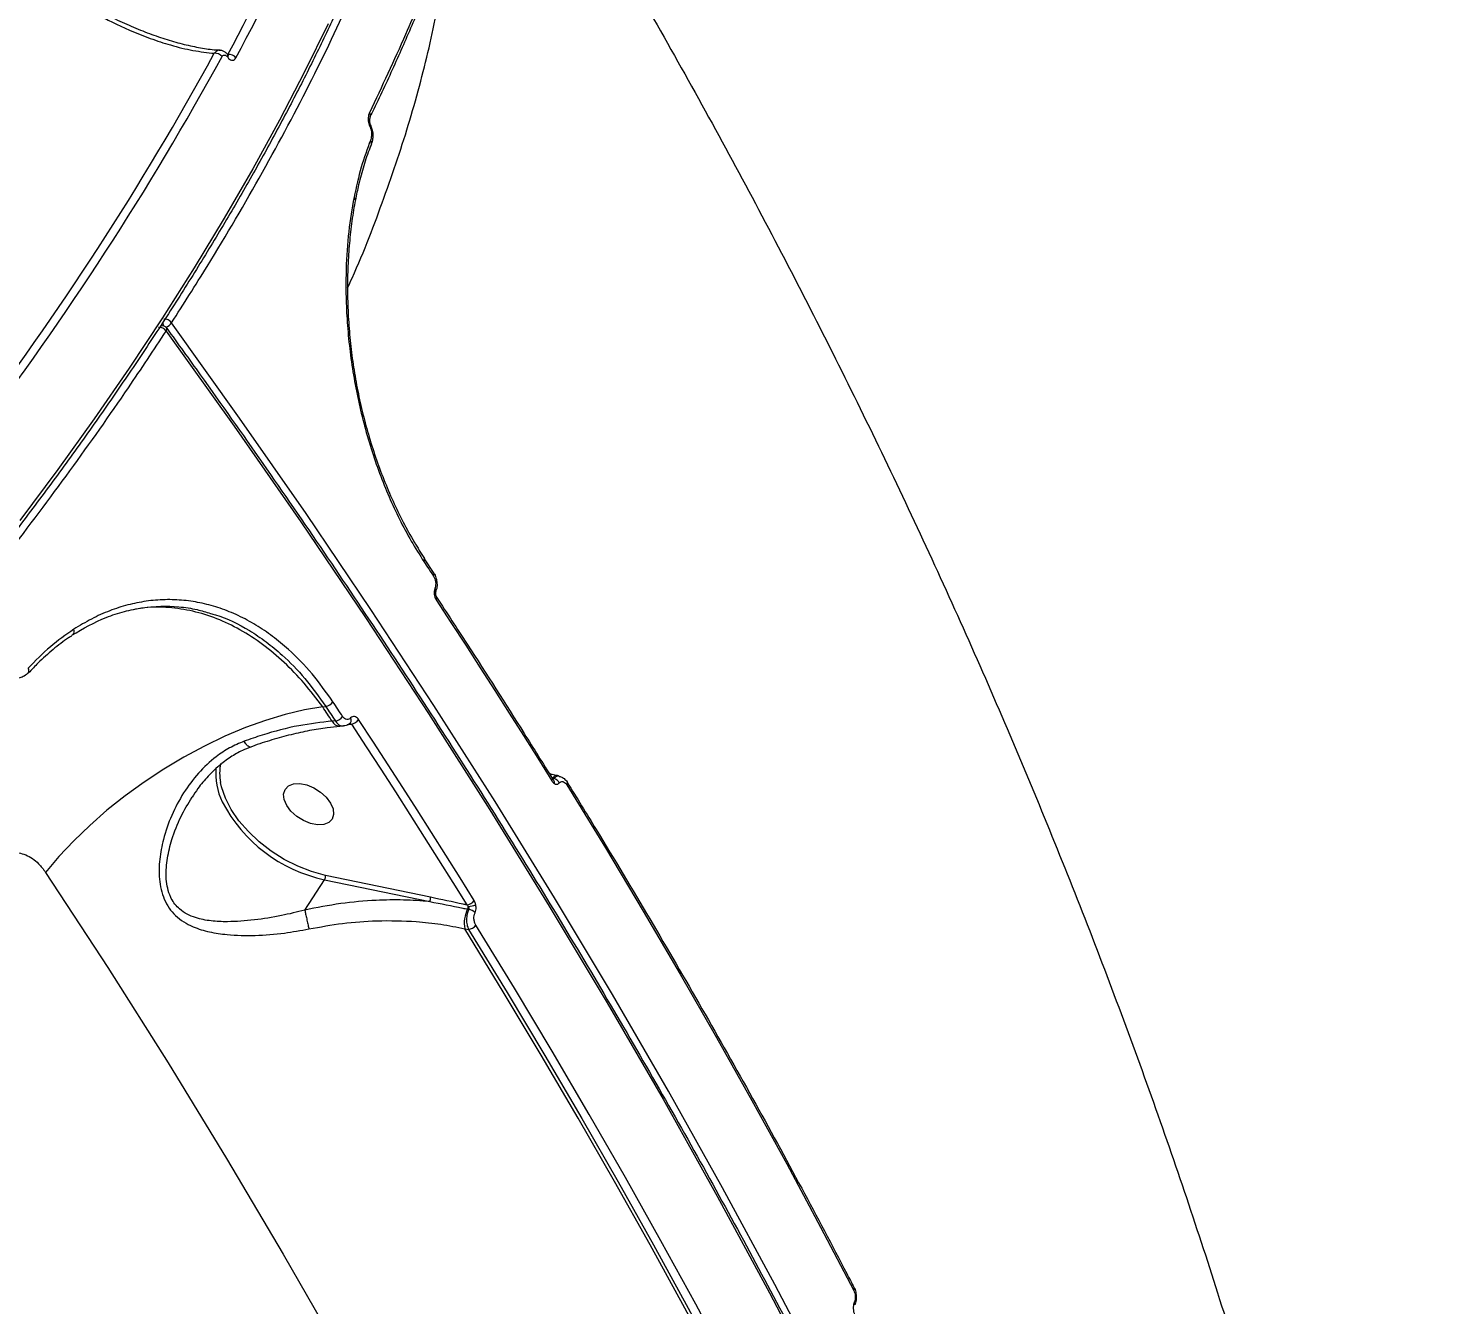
# Model space of a CAD drawing. Header units: millimetres. Extents: x -6028 to 5958, y -6064 to 4137.
# Drawn here: x 2132 to 2359.5, y -995.9 to -788.9 of the extents above; entities that cross this region are included whole.
import ezdxf

# ---------------------------------------------------------------- set-up
doc = ezdxf.new("R2010")
doc.units = ezdxf.units.MM
for name, color, linetype in [('DIKOM_ОБЪЕКТ', 7, 'Continuous'), ('DIKOM_РАЗМЕР_ЗОНА', 7, 'Continuous'), ('DIKOM_РАЗМЕР_ОБЪЕКТА', 7, 'Continuous')]:
    doc.layers.add(name, color=color, linetype=linetype)
doc.styles.add('style1', font='arial.ttf', dxfattribs={"width": 0.8})
doc.dimstyles.new('1-50', dxfattribs={"dimtxt": 300, "dimasz": 200, "dimexe": 100, "dimexo": 0, "dimgap": 100, "dimtad": 1, "dimtxsty": 'style1', "dimcen": 200, "dimclrd": 7, "dimclre": 7, "dimclrt": 7, "dimadec": 1, "dimazin": 2, "dimtfac": 1, "dimtmove": 0, "dimatfit": 2, "dimfxl": 0, "dimlwd": 25, "dimlwe": 18, "dimarcsym": 0})

# ---------------------------------------------------------------- blocks, each defined once
blk = doc.blocks.new('*D9')
at = {"layer": 'Defpoints', "color": 0, "transparency": 16777216}
for p in [(-6027.56, 1459.58), (4556.58, 1382.7), (4556.58, -5964.37)]:
    blk.add_point(p, dxfattribs=at)
at = {"layer": 'DIKOM_РАЗМЕР_ЗОНА', "color": 7, "lineweight": 18, "transparency": 16777216}
for p, q in [((-6027.56, 1459.58), (-6027.56, -6064.37)), ((4556.58, 1382.7), (4556.58, -6064.37))]:
    blk.add_line(p, q, dxfattribs=at)
at = {"layer": 'DIKOM_РАЗМЕР_ЗОНА', "color": 7, "lineweight": 25, "transparency": 16777216}
blk.add_line((-5827.56, -5964.37), (4356.58, -5964.37), dxfattribs=at)
at = {"layer": 'DIKOM_РАЗМЕР_ЗОНА', "color": 7, "transparency": 16777216}
for points in [[(-5827.56, -5931.03), (-5827.56, -5997.7), (-6027.56, -5964.37)], [(4356.58, -5931.03), (4356.58, -5997.7), (4556.58, -5964.37)]]:
    blk.add_solid(points, dxfattribs=at)
at = {"layer": 'DIKOM_РАЗМЕР_ЗОНА', "color": 7, "transparency": 16777216, "insert": (157.08, -5711.2), "char_height": 300, "attachment_point": 5, "style": 'style1'}
blk.add_mtext('10600', dxfattribs=at)
blk = doc.blocks.new('*D10')
at = {"layer": 'Defpoints', "color": 0, "transparency": 16777216}
for p in [(1555.59, 4137.49), (5858.35, 4137.49), (1555.59, -4898.38)]:
    blk.add_point(p, dxfattribs=at)
at = {"layer": 'DIKOM_РАЗМЕР_ЗОНА', "color": 7, "lineweight": 18, "transparency": 16777216}
for p, q in [((1555.59, 4137.49), (5958.35, 4137.49)), ((1555.59, -4898.38), (5958.35, -4898.38))]:
    blk.add_line(p, q, dxfattribs=at)
at = {"layer": 'DIKOM_РАЗМЕР_ЗОНА', "color": 7, "lineweight": 25, "transparency": 16777216}
blk.add_line((5858.35, -4698.38), (5858.35, 3937.49), dxfattribs=at)
at = {"layer": 'DIKOM_РАЗМЕР_ЗОНА', "color": 7, "transparency": 16777216}
for points in [[(5825.01, 3937.49), (5891.68, 3937.49), (5858.35, 4137.49)], [(5825.01, -4698.38), (5891.68, -4698.38), (5858.35, -4898.38)]]:
    blk.add_solid(points, dxfattribs=at)
at = {"layer": 'DIKOM_РАЗМЕР_ЗОНА', "color": 7, "transparency": 16777216, "insert": (5605.17, 52.12), "char_height": 300, "attachment_point": 5, "rotation": 90, "style": 'style1'}
blk.add_mtext('9050', dxfattribs=at)
blk = doc.blocks.new('*D11')
at = {"layer": 'Defpoints', "color": 0, "transparency": 16777216}
for p in [(259.43, 2965.58), (1920.55, -3002.33), (4022.59, -3002.33)]:
    blk.add_point(p, dxfattribs=at)
at = {"layer": 'DIKOM_РАЗМЕР_ОБЪЕКТА', "color": 7, "lineweight": 18, "transparency": 16777216}
for p, q in [((259.43, 2965.58), (4122.59, 2965.58)), ((1920.55, -3002.33), (4122.59, -3002.33))]:
    blk.add_line(p, q, dxfattribs=at)
at = {"layer": 'DIKOM_РАЗМЕР_ОБЪЕКТА', "color": 7, "lineweight": 25, "transparency": 16777216}
blk.add_line((4022.59, 2765.58), (4022.59, -2802.33), dxfattribs=at)
at = {"layer": 'DIKOM_РАЗМЕР_ОБЪЕКТА', "color": 7, "transparency": 16777216}
for points in [[(3989.25, 2765.58), (4055.92, 2765.58), (4022.59, 2965.58)], [(3989.25, -2802.33), (4055.92, -2802.33), (4022.59, -3002.33)]]:
    blk.add_solid(points, dxfattribs=at)
at = {"layer": 'DIKOM_РАЗМЕР_ОБЪЕКТА', "color": 7, "transparency": 16777216, "insert": (3769.41, -24.42), "char_height": 300, "attachment_point": 5, "rotation": 90, "style": 'style1'}
blk.add_mtext('6000', dxfattribs=at)
blk = doc.blocks.new('*D12')
at = {"layer": 'Defpoints', "color": 0, "transparency": 16777216}
for p in [(3056.58, 1987.9), (-4027.97, 676.5), (3056.58, -3714.77)]:
    blk.add_point(p, dxfattribs=at)
at = {"layer": 'DIKOM_РАЗМЕР_ОБЪЕКТА', "color": 7, "lineweight": 18, "transparency": 16777216}
for p, q in [((3056.58, 1987.9), (3056.58, -3814.77)), ((-4027.97, 676.5), (-4027.97, -3814.77))]:
    blk.add_line(p, q, dxfattribs=at)
at = {"layer": 'DIKOM_РАЗМЕР_ОБЪЕКТА', "color": 7, "lineweight": 25, "transparency": 16777216}
blk.add_line((-3827.97, -3714.77), (2856.58, -3714.77), dxfattribs=at)
at = {"layer": 'DIKOM_РАЗМЕР_ОБЪЕКТА', "color": 7, "transparency": 16777216}
for points in [[(-3827.97, -3681.44), (-3827.97, -3748.11), (-4027.97, -3714.77)], [(2856.58, -3681.44), (2856.58, -3748.11), (3056.58, -3714.77)]]:
    blk.add_solid(points, dxfattribs=at)
at = {"layer": 'DIKOM_РАЗМЕР_ОБЪЕКТА', "color": 7, "transparency": 16777216, "insert": (20, -3461.6), "char_height": 300, "attachment_point": 5, "style": 'style1'}
blk.add_mtext('7100', dxfattribs=at)

msp = doc.modelspace()

# ---------------------------------------------------------------- linework, layer by layer
at = {"layer": 'DIKOM_ОБЪЕКТ', "color": 7, "linetype": 'Continuous', "lineweight": 15}
for p, q in [((2164.327, -793.63), (2164.369, -793.688)), ((2164.364, -793.254), (2164.406, -793.313)), ((2164.408, -793.248), (2164.402, -793.306)), ((2187.637, -807.793), (2187.655, -807.754)), ((2196.236, -874.989), (2196.244, -875.002)), ((2196.244, -875.001), (2197.808, -877.367)), ((2132.057, -893.445), (2132.076, -893.426)), ((2179.78, -898.993), (2180.262, -898.902)), ((2181.824, -901.266), (2181.308, -901.305)), ((2183.155, -902.087), (2182.58, -902.13)), ((2183.725, -901.834), (2184.42, -901.781)), ((2184.259, -901.57), (2184.253, -901.578)), ((2217.249, -910.583), (2217.045, -910.541)), ((2217.805, -910.151), (2218.125, -910.217)), ((2176.877, -931.924), (2180.074, -926.996)), ((2180.074, -926.996), (2197.129, -930.54)), ((2197.258, -929.846), (2180.203, -926.302)), ((2203.267, -931.777), (2203.47, -931.819)), ((2202.796, -934.946), (2203.415, -935.075))]:
    msp.add_line(p, q, dxfattribs=at)
at = {"layer": 'DIKOM_ОБЪЕКТ', "color": 7, "linetype": 'Continuous', "lineweight": 15, "flags": 128}
for points in [[(2180.643, -788.258), (2176.845, -796.019), (2172.77, -803.863), (2168.422, -811.782), (2163.804, -819.771), (2158.919, -827.821), (2153.773, -835.928), (2148.369, -844.083), (2142.712, -852.279), (2136.807, -860.511), (2130.658, -868.77)], [(2187.502, -804.652), (2187.508, -804.666), (2187.496, -804.764), (2187.414, -804.891)], [(2310.183, -1117.778), (2304.126, -1102.206), (2297.757, -1086.603), (2291.078, -1070.976), (2284.091, -1055.327), (2276.797, -1039.663), (2269.2, -1023.987), (2261.302, -1008.304), (2253.104, -992.62), (2244.61, -976.939), (2235.821, -961.266), (2226.742, -945.605), (2217.374, -929.961), (2207.72, -914.339), (2197.783, -898.744), (2187.566, -883.18), (2177.073, -867.652), (2166.306, -852.165), (2155.269, -836.724)], [(2154.401, -838.062), (2165.438, -853.503), (2176.205, -868.99), (2186.699, -884.517), (2196.915, -900.081), (2206.852, -915.676), (2216.506, -931.298), (2225.874, -946.942), (2234.954, -962.603), (2243.742, -978.276), (2252.236, -993.958), (2260.434, -1009.642), (2268.332, -1025.324), (2275.929, -1041), (2283.223, -1056.664), (2290.21, -1072.313), (2296.889, -1087.941), (2303.259, -1103.543), (2309.316, -1119.115)], [(2196.185, -875.431), (2196.38, -875.726), (2196.576, -876.022), (2196.772, -876.318), (2196.967, -876.613), (2197.163, -876.909), (2197.358, -877.205), (2197.553, -877.5), (2197.748, -877.796)], [(2198.179, -881.652), (2200.576, -885.314), (2202.957, -888.978), (2205.323, -892.643), (2207.673, -896.31), (2210.008, -899.979), (2212.327, -903.649), (2214.63, -907.32), (2216.918, -910.993)], [(2182.997, -900.532), (2182.802, -900.236), (2182.607, -899.94), (2182.411, -899.645), (2182.216, -899.349), (2182.021, -899.053), (2181.825, -898.758), (2181.629, -898.462), (2181.433, -898.166)], [(2179.78, -898.993), (2176.813, -899.482), (2173.715, -900.209), (2170.514, -901.168), (2167.24, -902.352), (2163.922, -903.747), (2160.591, -905.343), (2157.277, -907.124), (2154.011, -909.074), (2150.821, -911.176), (2147.738, -913.41), (2144.789, -915.756), (2142.001, -918.192), (2139.4, -920.696), (2137.009, -923.246), (2134.851, -925.818)], [(2181.308, -901.305), (2181.118, -901.016), (2180.927, -900.727), (2180.736, -900.438), (2180.545, -900.149), (2180.354, -899.86), (2180.163, -899.571), (2179.972, -899.282), (2179.78, -898.993)], [(2180.262, -898.902), (2180.457, -899.198), (2180.653, -899.493), (2180.848, -899.789), (2181.044, -900.084), (2181.239, -900.38), (2181.434, -900.675), (2181.629, -900.971), (2181.824, -901.266)], [(2182.58, -902.13), (2182.566, -902.131), (2182.547, -902.132)], [(2184.42, -901.781), (2186.815, -905.44), (2189.194, -909.1), (2191.558, -912.763), (2193.906, -916.426), (2196.239, -920.092), (2198.556, -923.759), (2200.858, -927.428), (2203.144, -931.098)], [(2204.336, -930.385), (2202.048, -926.713), (2199.745, -923.041), (2197.426, -919.371), (2195.091, -915.702), (2192.741, -912.035), (2190.375, -908.37), (2187.994, -904.706), (2185.597, -901.045)], [(2180.203, -926.302), (2177.975, -925.696), (2175.735, -924.826), (2173.538, -923.713), (2171.437, -922.385), (2169.481, -920.872), (2167.719, -919.212), (2166.194, -917.444), (2164.941, -915.612), (2163.991, -913.759), (2163.368, -911.931), (2163.223, -911.271)], [(2176.065, -911.429), (2177.192, -911.644), (2178.344, -912.113), (2179.427, -912.796), (2180.353, -913.64), (2181.048, -914.575), (2181.454, -915.526), (2181.539, -916.415), (2181.297, -917.171), (2180.746, -917.733), (2179.932, -918.054), (2178.92, -918.109), (2177.792, -917.894), (2176.64, -917.426), (2175.558, -916.742), (2174.631, -915.898), (2173.937, -914.963), (2173.531, -914.013), (2173.445, -913.123), (2173.688, -912.367), (2174.238, -911.806), (2175.053, -911.484), (2176.065, -911.429)], [(2216.978, -910.557), (2216.978, -910.558), (2217.012, -910.646), (2217.013, -910.751), (2216.981, -910.868), (2216.918, -910.993)], [(2216.996, -910.588), (2217.019, -910.568), (2217.045, -910.541)], [(2219.357, -911.633), (2225.607, -921.854), (2231.735, -932.084), (2237.739, -942.321), (2243.62, -952.565), (2249.376, -962.814), (2255.006, -973.067), (2260.51, -983.323), (2265.887, -993.579)], [(2134.851, -925.818), (2144.916, -941.243), (2154.695, -956.698), (2164.187, -972.178), (2173.387, -987.68), (2182.293, -1003.198), (2190.903, -1018.728), (2199.212, -1034.263), (2207.219, -1049.799), (2214.922, -1065.332), (2222.317, -1080.856), (2229.402, -1096.367), (2236.175, -1111.859)], [(2251.136, -1016.315), (2245.759, -1006.058), (2240.255, -995.803), (2234.625, -985.55), (2228.869, -975.301), (2222.988, -965.057), (2216.984, -954.819), (2210.856, -944.589), (2204.606, -934.368)], [(2249.39, -1016.992), (2244.006, -1006.723), (2238.496, -996.456), (2232.858, -986.19), (2227.095, -975.929), (2221.206, -965.672), (2215.193, -955.422), (2209.056, -945.179), (2202.796, -934.946)], [(2203.415, -935.075), (2209.66, -945.287), (2215.783, -955.509), (2221.782, -965.738), (2227.658, -975.973), (2233.409, -986.214), (2239.034, -996.459), (2244.534, -1006.705), (2249.906, -1016.953)]]:
    msp.add_lwpolyline(points, dxfattribs=at)
at = {"layer": 'DIKOM_ОБЪЕКТ', "color": 7, "linetype": 'Continuous', "lineweight": 15}
for centre, radius, start, end in [((1859.905, -630.179), 345.417, 331.82979, 336.55817), ((1860.513, -630.323), 346.209, 331.82966, 336.55849), ((1729.915, -556.444), 492.8, 322.74066, 331.30739), ((1730.209, -556.458), 493.885, 322.74057, 331.30738), ((2162.37, -794.369), 1.337, 36.28867, 97.18663), ((2164.03, -793.41), 0.37, 323.50989, 23.98241), ((2164.08, -793.471), 0.362, 323.09685, 26.37782), ((2164.652, -794.536), 1.31, 35.97073, 100.75095), ((2186.846, -803.094), 0.663, 336.50656, 39.58035), ((2187.07, -807.572), 0.612, 342.70596, 42.82387), ((2184.636, -816.714), 0.415, 347.84716, 57.94223), ((2155.298, -836.719), 1.445, 174.65938, 200.94586), ((2154.117, -837.535), 1.409, 35.13356, 94.4466), ((2153.553, -835.513), 2.1, 292.18845, 324.77557), ((2153.245, -838.874), 1.413, 35.09935, 94.17318), ((2153.673, -838.197), 1, 35.92742, 100.69489), ((2154.099, -837.774), 0.417, 316.31432, 23.06786), ((2195.878, -875.169), 0.403, 319.55197, 24.58523), ((2197.44, -877.534), 0.404, 319.62943, 24.54857), ((2197.651, -880.091), 0.483, 344.16102, 49.38449), ((2197.871, -881.387), 0.406, 319.26409, 24.49287), ((2138.763, -886.762), 0.731, 311.82856, 28.49608), ((2131.546, -893.129), 0.608, 330.76583, 41.55848), ((2179.92, -897.057), 1.877, 280.50535, 323.76994), ((2181.488, -899.425), 1.872, 280.34027, 323.7339), ((2182.643, -900.647), 1.488, 206.24075, 266.3011), ((2183.74, -901.151), 0.667, 321.93189, 32.99631), ((2184.09, -899.945), 1.865, 280.19257, 323.88517), ((2172.777, -909.784), 10.359, 174.89698, 206.41505), ((2171.046, -909.698), 7.979, 168.98001, 191.37186), ((2217.755, -910.989), 0.84, 86.64202, 147.74244), ((2216.631, -911.255), 0.729, 345.84855, 54.07491), ((2216.923, -911.89), 1.347, 25.32251, 75.99669), ((2219.025, -911.369), 0.424, 321.42779, 23.32966), ((2185.097, -903.192), 24.329, 207.41268, 258.08519), ((2179.218, -926.478), 1, 328.79859, 10.14979), ((2196.274, -930.022), 0.999, 328.77533, 10.17306), ((2207.781, -934.067), 5.062, 153.10042, 190.005), ((2202.892, -929.322), 1.794, 278.07216, 323.62873), ((2202.288, -931.297), 1.09, 333.87404, 356.97453), ((2202.853, -926.397), 4.985, 276.02858, 290.5176), ((2203.125, -933.619), 1.833, 42.63999, 79.14948), ((2203.168, -933.302), 1.79, 277.91896, 323.42629), ((2265.53, -993.312), 0.446, 323.21943, 22.02966), ((2265.63, -995.805), 0.434, 343.16017, 41.43305)]:
    msp.add_arc(centre, radius, start, end, dxfattribs=at)
for points, knots in [([(2200.983, -676.146), (2201.204, -677.035), (2201.848, -679.623), (2202.624, -684.084), (2203.328, -689.514), (2203.751, -695.106), (2203.908, -700.846), (2203.796, -706.732), (2203.416, -712.759), (2202.767, -718.921), (2201.849, -725.216), (2200.665, -731.636), (2199.214, -738.178), (2197.498, -744.837), (2195.518, -751.607), (2193.276, -758.483), (2190.774, -765.46), (2188.013, -772.532), (2184.997, -779.695), (2181.727, -786.943), (2178.205, -794.271), (2174.435, -801.672), (2170.419, -809.143), (2166.161, -816.676), (2161.663, -824.266), (2156.929, -831.909), (2151.964, -839.597), (2146.769, -847.326), (2141.35, -855.089), (2135.711, -862.881), (2129.855, -870.696), (2123.788, -878.528), (2117.513, -886.371), (2111.036, -894.22), (2104.361, -902.068), (2097.493, -909.91), (2090.438, -917.739), (2083.201, -925.55), (2075.787, -933.338), (2068.202, -941.096), (2060.452, -948.818), (2052.541, -956.499), (2044.478, -964.133), (2036.266, -971.713), (2027.914, -979.236), (2019.425, -986.694), (2010.809, -994.083), (2002.07, -1001.396), (1993.215, -1008.628), (1984.251, -1015.774), (1975.185, -1022.829), (1966.023, -1029.787), (1956.773, -1036.642), (1947.441, -1043.391), (1938.034, -1050.027), (1928.56, -1056.545), (1919.025, -1062.942), (1909.436, -1069.211), (1899.802, -1075.349), (1890.128, -1081.351), (1880.423, -1087.211), (1870.694, -1092.927), (1860.947, -1098.491), (1852.286, -1103.302), (1846.877, -1106.218), (1844.72, -1107.38)], [0, 0, 0, 0, 0.00839896, 0.02443514, 0.04048083, 0.05653584, 0.07259892, 0.08866931, 0.10474587, 0.12082763, 0.13691332, 0.15300217, 0.16909336, 0.18518614, 0.20127992, 0.2173743, 0.23346869, 0.2495628, 0.26565656, 0.28174987, 0.29784232, 0.31393406, 0.33002488, 0.34611489, 0.36220417, 0.37829258, 0.39438019, 0.4104669, 0.42655296, 0.44263826, 0.45872282, 0.47480685, 0.49089013, 0.50697294, 0.52305513, 0.53913687, 0.55521809, 0.57129891, 0.5873793, 0.6034594, 0.61953905, 0.63561844, 0.65169754, 0.66777642, 0.683855, 0.69993346, 0.71601166, 0.73208973, 0.74816768, 0.76424559, 0.78032331, 0.79640105, 0.81247873, 0.82855638, 0.84463398, 0.86071166, 0.87678937, 0.89286719, 0.90894505, 0.92502303, 0.94110115, 0.95717941, 0.97325793, 0.98933653, 1, 1, 1, 1]), ([(2155.269, -836.724), (2157.21, -833.678), (2162.439, -825.47), (2170.169, -812.263), (2178.188, -797.213), (2185.253, -782.323), (2191.315, -767.648), (2196.324, -753.248), (2200.17, -739.439), (2202.869, -726.254), (2204.451, -713.718), (2204.981, -701.601), (2204.257, -690.061), (2203.263, -682.213), (2202.182, -678.467), (2202.093, -678.16)], [0, 0, 0, 0, 0.0498929, 0.1344195, 0.2190108, 0.3035369, 0.3905184, 0.4775706, 0.5645523, 0.6490785, 0.7336699, 0.8181962, 0.9051776, 0.9922298, 1, 1, 1, 1]), ([(2209.532, -747.3), (2212.69, -752.429), (2219.069, -762.788), (2228.334, -778.492), (2237.41, -794.379), (2246.207, -810.352), (2254.725, -826.401), (2262.96, -842.523), (2270.906, -858.711), (2278.56, -874.959), (2285.916, -891.262), (2292.971, -907.613), (2299.721, -924.005), (2306.163, -940.432), (2312.292, -956.887), (2318.106, -973.362), (2323.601, -989.852), (2328.777, -1006.349), (2333.629, -1022.847), (2338.157, -1039.337), (2342.358, -1055.815), (2346.235, -1072.273), (2349.772, -1088.705), (2352.475, -1102.323), (2353.908, -1110.471), (2354.377, -1113.14)], [0, 0, 0, 0, 0.0442521, 0.0893826, 0.1345111, 0.1796296, 0.2247296, 0.2698031, 0.31484, 0.3598303, 0.4047643, 0.4496311, 0.4944196, 0.5391195, 0.5837188, 0.6282073, 0.6725737, 0.7168083, 0.7609005, 0.8048407, 0.8486207, 0.8922319, 0.9356674, 0.9789204, 1, 1, 1, 1]), ([(2202.884, -764.388), (2202.757, -764.784), (2202.121, -766.763), (2200.376, -771.945), (2197.373, -780.047), (2192.959, -790.792), (2189.361, -798.422), (2187.357, -802.672)], [0, 0, 0, 0, 0.03216621, 0.16083491, 0.41820995, 0.67595651, 1, 1, 1, 1]), ([(2202.977, -765.03), (2202.819, -765.542), (2201.962, -768.334), (2200.148, -773.503), (2197.527, -780.526), (2194.639, -787.63), (2191.482, -794.818), (2189.076, -800.061), (2187.648, -802.931), (2187.44, -803.351)], [0, 0, 0, 0, 0.0418701, 0.2279951, 0.4136698, 0.5986796, 0.7832697, 0.9682981, 1, 1, 1, 1]), ([(2183.808, -831.08), (2184.054, -830.544), (2186.348, -825.568), (2189.793, -816.46), (2194.118, -803.697), (2197.323, -791.297), (2199.342, -781.232), (2199.872, -775.556), (2200.045, -773.71)], [0, 0, 0, 0, 0.0258083, 0.2397884, 0.4536044, 0.6736351, 0.8938455, 1, 1, 1, 1]), ([(2140.909, -785.44), (2142.733, -786.449), (2146.426, -788.493), (2151.175, -790.457), (2155.29, -791.797), (2158.805, -792.657), (2161.066, -792.913), (2162.203, -793.042)], [0, 0, 0, 0, 0.2398823, 0.4858745, 0.6394259, 0.8185454, 1, 1, 1, 1]), ([(2141.641, -785.066), (2142.144, -785.357), (2143.647, -786.229), (2146.15, -787.491), (2149.126, -788.853), (2152.059, -790.011), (2154.915, -790.963), (2157.673, -791.708), (2160.289, -792.219), (2162.117, -792.481), (2163.017, -792.514), (2163.147, -792.519)], [0, 0, 0, 0, 0.0649928, 0.1942135, 0.3243233, 0.4551176, 0.5861409, 0.716703, 0.8473148, 0.9778042, 1, 1, 1, 1]), ([(2163.143, -792.549), (2163.11, -792.541), (2162.916, -792.494), (2162.566, -792.639), (2162.323, -792.909), (2162.203, -793.042)], [0, 0, 0, 0, 0.096166, 0.5509758, 1, 1, 1, 1]), ([(2163.16, -792.555), (2163.221, -792.552), (2163.452, -792.542), (2163.83, -792.736), (2164.178, -792.981), (2164.309, -793.209), (2164.346, -793.274)], [0, 0, 0, 0, 0.12619683, 0.47928498, 0.85099726, 1, 1, 1, 1]), ([(2163.448, -793.577), (2163.496, -793.508), (2163.593, -793.368), (2163.8, -793.296), (2164.021, -793.341), (2164.202, -793.472), (2164.295, -793.589), (2164.327, -793.63)], [0, 0, 0, 0, 0.2288226, 0.4578578, 0.6784461, 0.8884059, 1, 1, 1, 1]), ([(2164.369, -793.688), (2164.417, -793.748), (2164.559, -793.928), (2164.837, -794.127), (2165.177, -794.195), (2165.494, -794.084), (2165.64, -793.872), (2165.713, -793.766)], [0, 0, 0, 0, 0.10836354, 0.32049848, 0.54308298, 0.77155503, 1, 1, 1, 1]), ([(2164.406, -793.309), (2164.418, -793.325), (2164.454, -793.378), (2164.492, -793.406), (2164.49, -793.405), (2164.49, -793.405)], [0, 0, 0, 0, 0.2156245, 0.7052455, 1, 1, 1, 1]), ([(2187.357, -802.672), (2187.341, -802.707), (2187.242, -802.922), (2187.136, -803.361), (2187.137, -803.964), (2187.23, -804.483), (2187.353, -804.755), (2187.414, -804.891)], [0, 0, 0, 0, 0.063951, 0.3885847, 0.6455519, 0.8222682, 1, 1, 1, 1]), ([(2187.46, -803.357), (2187.45, -803.376), (2187.413, -803.443), (2187.351, -803.698), (2187.34, -804.029), (2187.38, -804.314), (2187.434, -804.5), (2187.478, -804.608), (2187.498, -804.642), (2187.502, -804.649)], [0, 0, 0, 0, 0.1141271, 0.4039167, 0.6498337, 0.8061406, 0.9093265, 0.9820186, 1, 1, 1, 1]), ([(2187.414, -804.891), (2187.478, -805.034), (2187.605, -805.317), (2187.703, -805.866), (2187.711, -806.525), (2187.588, -806.931), (2187.519, -807.156)], [0, 0, 0, 0, 0.1848644, 0.3685575, 0.650053, 1, 1, 1, 1]), ([(2187.497, -804.655), (2187.597, -804.875), (2187.808, -805.336), (2187.92, -806.135), (2187.902, -806.975), (2187.737, -807.484), (2187.651, -807.751)], [0, 0, 0, 0, 0.2163282, 0.4532197, 0.7125116, 1, 1, 1, 1]), ([(2187.519, -807.156), (2186.995, -808.57), (2185.938, -811.418), (2185.219, -814.706), (2184.857, -816.362)], [0, 0, 0, 0, 0.4964889, 1, 1, 1, 1]), ([(2187.671, -807.808), (2187.586, -808.006), (2187.124, -809.081), (2186.419, -811.263), (2185.625, -814.058), (2185.24, -815.982), (2185.076, -816.804)], [0, 0, 0, 0, 0.0755484, 0.4113267, 0.7484232, 1, 1, 1, 1]), ([(2184.857, -816.362), (2184.542, -818.204), (2183.907, -821.92), (2183.554, -827.249), (2183.517, -832.015), (2183.685, -836.155), (2184.06, -840.381), (2184.641, -844.628), (2185.421, -848.823), (2186.397, -852.977), (2187.581, -857.095), (2188.957, -861.105), (2190.5, -864.941), (2192.214, -868.613), (2194.096, -872.147), (2195.488, -874.336), (2196.185, -875.431)], [0, 0, 0, 0, 0.1001202, 0.2018935, 0.2673153, 0.3327368, 0.4000663, 0.4673965, 0.5330263, 0.5986566, 0.6662125, 0.7337662, 0.7993726, 0.8649784, 0.9324896, 1, 1, 1, 1]), ([(2185.092, -816.817), (2185.063, -816.952), (2184.796, -818.179), (2184.437, -820.661), (2184.036, -824.25), (2183.818, -827.981), (2183.769, -831.798), (2183.897, -835.67), (2184.201, -839.564), (2184.681, -843.449), (2185.333, -847.292), (2186.159, -851.083), (2187.156, -854.822), (2188.324, -858.513), (2189.66, -862.133), (2191.155, -865.657), (2192.803, -869.047), (2194.51, -872.173), (2195.722, -874.062), (2196.291, -874.949)], [0, 0, 0, 0, 0.0077893, 0.0707694, 0.1340391, 0.1974222, 0.2606711, 0.32362, 0.3861329, 0.4481247, 0.5095552, 0.570264, 0.6312756, 0.6928956, 0.7550815, 0.8177527, 0.8807841, 0.9440307, 1, 1, 1, 1]), ([(1774.639, -1142.005), (1778.016, -1140.618), (1787.919, -1136.551), (1804.571, -1128.975), (1824.481, -1119.374), (1844.45, -1109.039), (1864.431, -1098.022), (1884.393, -1086.343), (1904.275, -1074.048), (1923.984, -1061.192), (1943.427, -1047.836), (1962.542, -1034.018), (1981.29, -1019.75), (1999.646, -1005.066), (2017.558, -990.014), (2034.942, -974.667), (2051.718, -959.093), (2067.074, -944.075), (2081.096, -929.654), (2093.882, -915.865), (2106.119, -901.997), (2117.755, -888.113), (2128.686, -874.339), (2138.887, -860.708), (2147.417, -848.637), (2152.379, -841.123), (2154.401, -838.062)], [0, 0, 0, 0, 0.0234617, 0.0688049, 0.1140755, 0.159204, 0.2043325, 0.2496031, 0.2949463, 0.3402894, 0.38556, 0.4306885, 0.4758169, 0.5210875, 0.5664306, 0.6117737, 0.6570443, 0.7021727, 0.7409818, 0.7799972, 0.8190585, 0.8581197, 0.8971351, 0.9354075, 0.9736799, 1, 1, 1, 1]), ([(2154.483, -837.61), (2156.297, -840.123), (2161.557, -847.412), (2170.087, -859.508), (2179.993, -873.907), (2189.659, -888.34), (2199.087, -902.804), (2208.272, -917.294), (2217.214, -931.807), (2225.909, -946.338), (2234.354, -960.885), (2242.549, -975.443), (2250.491, -990.009), (2258.177, -1004.578), (2265.606, -1019.147), (2272.776, -1033.712), (2279.684, -1048.27), (2286.33, -1062.816), (2292.711, -1077.346), (2298.825, -1091.858), (2304.672, -1106.347), (2310.249, -1120.809), (2315.555, -1135.24), (2320.589, -1149.638), (2325.349, -1163.997), (2329.834, -1178.315), (2334.043, -1192.587), (2337.974, -1206.81), (2341.628, -1220.98), (2345.002, -1235.094), (2348.096, -1249.147), (2350.909, -1263.136), (2353.442, -1277.058), (2355.687, -1290.907), (2357.568, -1303.993), (2358.588, -1312.429), (2359.056, -1316.302)], [0, 0, 0, 0, 0.0157704, 0.0457322, 0.0756945, 0.1056571, 0.1356196, 0.1655822, 0.1955448, 0.2255074, 0.2554701, 0.2854329, 0.3153958, 0.3453588, 0.3753219, 0.4052849, 0.4352478, 0.4652109, 0.4951742, 0.5251371, 0.5551001, 0.5850632, 0.6150262, 0.6449891, 0.6749519, 0.7049144, 0.734877, 0.7648392, 0.7948013, 0.8247633, 0.8547248, 0.8846861, 0.9146471, 0.9446077, 0.9745678, 1, 1, 1, 1]), ([(2197.748, -877.796), (2197.824, -877.932), (2197.975, -878.204), (2198.09, -878.71), (2198.103, -879.216), (2198.033, -879.55), (2197.974, -879.704), (2197.966, -879.724)], [0, 0, 0, 0, 0.2404871, 0.4810124, 0.7218748, 0.9628591, 1, 1, 1, 1]), ([(2197.801, -877.374), (2197.827, -877.408), (2198.015, -877.658), (2198.237, -878.262), (2198.349, -879.147), (2198.295, -879.837), (2198.128, -880.146), (2198.097, -880.205)], [0, 0, 0, 0, 0.0448811, 0.3302132, 0.6238579, 0.9290475, 1, 1, 1, 1]), ([(2197.966, -879.724), (2197.958, -879.745), (2197.898, -879.898), (2197.828, -880.232), (2197.839, -880.738), (2197.953, -881.244), (2198.103, -881.516), (2198.179, -881.652)], [0, 0, 0, 0, 0.0372813, 0.2782139, 0.5190813, 0.7595926, 1, 1, 1, 1]), ([(2198.117, -880.224), (2198.114, -880.229), (2198.103, -880.252), (2198.077, -880.352), (2198.059, -880.514), (2198.067, -880.721), (2198.111, -880.939), (2198.179, -881.118), (2198.223, -881.188), (2198.24, -881.216)], [0, 0, 0, 0, 0.0448623, 0.1904284, 0.3381369, 0.510926, 0.6931252, 0.87419, 1, 1, 1, 1]), ([(2181.433, -898.166), (2180.329, -896.613), (2178.101, -893.48), (2174.74, -890.054), (2171.662, -887.508), (2168.944, -885.668), (2166.107, -884.141), (2163.19, -882.958), (2160.239, -882.137), (2157.248, -881.663), (2154.206, -881.549), (2151.164, -881.803), (2148.167, -882.412), (2145.208, -883.373), (2142.27, -884.67), (2140.361, -885.832), (2139.406, -886.413)], [0, 0, 0, 0, 0.1013059, 0.2043244, 0.2695488, 0.334771, 0.4018772, 0.4689838, 0.5343961, 0.5998079, 0.6671298, 0.7344522, 0.7998907, 0.8653302, 0.9326651, 1, 1, 1, 1]), ([(2198.241, -881.219), (2199.899, -883.756), (2204.709, -891.112), (2210.953, -900.892), (2215.473, -908.142), (2216.978, -910.557)], [0, 0, 0, 0, 0.2597863, 0.7533635, 1, 1, 1, 1]), ([(2139.102, -887.356), (2140.938, -886.303), (2143.719, -884.708), (2147.61, -883.47), (2151.539, -882.656), (2155.509, -882.576), (2159.173, -883.099), (2160.869, -883.609), (2161.587, -883.824)], [0, 0, 0, 0, 0.2549698, 0.3862618, 0.5175501, 0.7724988, 0.9038152, 1, 1, 1, 1]), ([(2179.78, -898.993), (2178.794, -897.686), (2176.82, -895.072), (2173.536, -891.697), (2170.05, -888.787), (2166.387, -886.412), (2162.597, -884.596), (2158.722, -883.385), (2154.817, -882.814), (2151.466, -882.765), (2149.475, -883.172), (2148.744, -883.321)], [0, 0, 0, 0, 0.1149782, 0.2299556, 0.3462321, 0.4628681, 0.5791431, 0.6965672, 0.8143682, 0.9317943, 1, 1, 1, 1]), ([(2161.587, -883.824), (2161.85, -883.895), (2164.016, -884.476), (2167.06, -886.019), (2170.629, -888.395), (2173.669, -890.913), (2176.982, -894.287), (2179.163, -897.355), (2180.262, -898.902)], [0, 0, 0, 0, 0.0369737, 0.3046352, 0.4424511, 0.5802679, 0.7883756, 1, 1, 1, 1]), ([(2139.406, -886.413), (2138.122, -887.309), (2135.537, -889.113), (2133.185, -891.516), (2132, -892.726)], [0, 0, 0, 0, 0.4964884, 1, 1, 1, 1]), ([(2139.04, -887.509), (2138.884, -887.605), (2137.861, -888.232), (2136.048, -889.674), (2133.876, -891.56), (2132.603, -892.937), (2132.092, -893.489)], [0, 0, 0, 0, 0.06334571, 0.41370276, 0.76480913, 1, 1, 1, 1]), ([(2132.066, -893.418), (2132.017, -893.476), (2131.774, -893.761), (2131.245, -894.105), (2130.489, -894.35), (2129.746, -894.304), (2129.17, -894.084), (2128.937, -893.816), (2128.865, -893.734)], [0, 0, 0, 0, 0.0619652, 0.3068125, 0.522955, 0.7221863, 0.9152744, 1, 1, 1, 1]), ([(2184.299, -900.788), (2184.202, -900.865), (2184.006, -901.019), (2183.659, -901.042), (2183.322, -900.905), (2183.106, -900.693), (2183.01, -900.551), (2182.997, -900.532)], [0, 0, 0, 0, 0.2407262, 0.4813766, 0.7220705, 0.9628017, 1, 1, 1, 1]), ([(2185.597, -901.045), (2185.584, -901.026), (2185.488, -900.884), (2185.274, -900.672), (2184.937, -900.534), (2184.592, -900.558), (2184.397, -900.711), (2184.299, -900.788)], [0, 0, 0, 0, 0.037146, 0.2777911, 0.5185308, 0.7592247, 1, 1, 1, 1]), ([(2181.308, -901.305), (2179.525, -901.505), (2175.907, -901.909), (2171.01, -903.175), (2168.003, -904.22), (2167.023, -904.56)], [0, 0, 0, 0, 0.3958755, 0.8032218, 1, 1, 1, 1]), ([(2182.549, -902.182), (2181.878, -902.237), (2180.301, -902.369), (2177.65, -902.808), (2174.649, -903.458), (2171.545, -904.332), (2169.35, -905.022), (2168.192, -905.471), (2168.1, -905.507)], [0, 0, 0, 0, 0.1521185, 0.3579756, 0.5653205, 0.7735295, 0.9819057, 1, 1, 1, 1]), ([(2181.824, -901.266), (2181.845, -901.298), (2182, -901.534), (2182.347, -901.878), (2182.801, -902.109), (2183.067, -902.065), (2183.152, -902.051)], [0, 0, 0, 0, 0.0589585, 0.4402753, 0.8214004, 1, 1, 1, 1]), ([(2184.255, -901.553), (2184.224, -901.59), (2184.042, -901.804), (2183.657, -902.022), (2183.29, -902.047), (2183.153, -902.056)], [0, 0, 0, 0, 0.1143061, 0.6696339, 1, 1, 1, 1]), ([(2184.232, -901.645), (2184.253, -901.651), (2184.317, -901.669), (2184.378, -901.728), (2184.415, -901.775), (2184.42, -901.781)], [0, 0, 0, 0, 0.3025798, 0.9062371, 1, 1, 1, 1]), ([(2167.023, -904.56), (2166.231, -904.896), (2164.645, -905.569), (2162.117, -907.266), (2159.544, -909.669), (2157.123, -912.905), (2155.199, -916.534), (2153.929, -920.184), (2153.262, -923.683), (2153.184, -927), (2153.785, -929.717), (2154.837, -931.626), (2155.905, -932.88), (2157.225, -933.885), (2159.045, -934.82), (2161.394, -935.526), (2164.75, -936.01), (2168.805, -936.099), (2173.291, -935.751), (2176.214, -935.225), (2177.545, -934.985)], [0, 0, 0, 0, 0.0450785, 0.0901819, 0.1588882, 0.2276839, 0.298404, 0.369112, 0.425048, 0.4808203, 0.5408207, 0.571383, 0.6019534, 0.6344661, 0.6670312, 0.7198449, 0.7727694, 0.852883, 0.9329869, 1, 1, 1, 1]), ([(2168.093, -905.448), (2168.063, -905.468), (2167.957, -905.54), (2167.677, -905.387), (2167.356, -905.06), (2167.134, -904.741), (2167.044, -904.594), (2167.023, -904.56)], [0, 0, 0, 0, 0.122845, 0.4465886, 0.7703712, 0.9473727, 1, 1, 1, 1]), ([(2168.118, -905.509), (2167.661, -905.68), (2166.511, -906.111), (2164.779, -907.133), (2162.908, -908.526), (2161.143, -910.235), (2159.678, -911.949), (2158.901, -913.163), (2158.592, -913.645)], [0, 0, 0, 0, 0.11618167, 0.29257594, 0.47608781, 0.66729387, 0.86783769, 1, 1, 1, 1]), ([(2216.486, -909.77), (2216.644, -909.815), (2217.084, -909.94), (2217.555, -910.022), (2217.856, -910.075)], [0, 0, 0, 0, 0.3597636, 1, 1, 1, 1]), ([(2216.918, -910.993), (2216.954, -911.047), (2217.077, -911.235), (2217.23, -911.351), (2217.338, -911.433)], [0, 0, 0, 0, 0.2878471, 1, 1, 1, 1]), ([(2216.978, -910.551), (2216.989, -910.571), (2217.025, -910.633), (2217.068, -910.669), (2217.062, -910.665), (2217.06, -910.664)], [0, 0, 0, 0, 0.22797347, 0.74350148, 1, 1, 1, 1]), ([(2217.249, -910.583), (2217.222, -910.603), (2217.19, -910.628), (2217.126, -910.645), (2217.092, -910.642), (2217.066, -910.64)], [0, 0, 0, 0, 0.5276006, 0.6471134, 1, 1, 1, 1]), ([(2218.132, -910.23), (2218.118, -910.223), (2217.965, -910.148), (2217.645, -910.231), (2217.381, -910.465), (2217.249, -910.583)], [0, 0, 0, 0, 0.0462089, 0.52091, 1, 1, 1, 1]), ([(2217.338, -911.433), (2217.422, -911.472), (2217.603, -911.557), (2217.891, -911.531), (2218.057, -911.386), (2218.14, -911.314)], [0, 0, 0, 0, 0.2986238, 0.6490012, 1, 1, 1, 1]), ([(2218.13, -910.248), (2218.225, -910.262), (2218.523, -910.306), (2218.957, -910.63), (2219.291, -910.948), (2219.402, -911.189), (2219.41, -911.206)], [0, 0, 0, 0, 0.1734879, 0.5453436, 0.9681882, 1, 1, 1, 1]), ([(2218.14, -911.314), (2218.224, -911.241), (2218.39, -911.094), (2218.693, -911.074), (2219.001, -911.206), (2219.223, -911.427), (2219.331, -911.593), (2219.357, -911.633)], [0, 0, 0, 0, 0.2249498, 0.4496152, 0.6803515, 0.9238362, 1, 1, 1, 1]), ([(2219.414, -911.201), (2220.98, -913.747), (2225.52, -921.13), (2232.847, -933.365), (2241.311, -947.908), (2249.522, -962.464), (2257.339, -976.771), (2262.755, -987), (2265.542, -992.372), (2265.943, -993.145)], [0, 0, 0, 0, 0.0934412, 0.2709722, 0.4485049, 0.6260357, 0.8035702, 0.9717596, 1, 1, 1, 1]), ([(2176.875, -931.93), (2176.874, -931.93), (2175.615, -932.256), (2172.868, -932.913), (2168.641, -933.592), (2164.837, -933.874), (2161.661, -933.735), (2159.477, -933.321), (2157.77, -932.629), (2156.354, -931.69), (2155.441, -930.531), (2154.648, -928.773), (2154.273, -926.556), (2154.532, -923.483), (2155.345, -920.199), (2156.646, -916.839), (2157.962, -914.674), (2158.588, -913.643)], [0, 0, 0, 0, 0.00006548, 0.09062799, 0.19715175, 0.30640864, 0.3748588, 0.44467563, 0.48485443, 0.52614023, 0.58426784, 0.60059728, 0.67511933, 0.74658622, 0.82047401, 0.91458522, 1, 1, 1, 1]), ([(2125.168, -924.898), (2125.784, -924.273), (2127.023, -923.015), (2129.344, -922.391), (2131.657, -922.82), (2133.553, -924.087), (2134.48, -925.324), (2134.851, -925.818)], [0, 0, 0, 0, 0.2099085, 0.4228952, 0.6382679, 0.8553689, 1, 1, 1, 1]), ([(2197.129, -930.54), (2195.71, -930.44), (2192.861, -930.238), (2188.034, -930.325), (2182.671, -930.777), (2178.818, -931.54), (2176.877, -931.924)], [0, 0, 0, 0, 0.2160676, 0.4341071, 0.7147625, 1, 1, 1, 1]), ([(2203.144, -931.098), (2202.953, -931.058), (2200.992, -930.647), (2199.029, -930.226), (2197.258, -929.846)], [0, 0, 0, 0, 0.097416, 1, 1, 1, 1]), ([(2176.877, -931.924), (2176.876, -931.925), (2176.875, -931.927), (2176.875, -931.929), (2176.875, -931.93)], [0, 0, 0, 0, 0.5627526, 1, 1, 1, 1]), ([(2176.875, -931.93), (2176.917, -932.135), (2177.001, -932.545), (2177.175, -933.349), (2177.353, -934.15), (2177.477, -934.693), (2177.536, -934.944), (2177.545, -934.985)], [0, 0, 0, 0, 0.246202, 0.492459, 0.7386692, 0.9580076, 1, 1, 1, 1]), ([(2197.129, -930.54), (2198.916, -930.893), (2200.969, -931.299), (2203.003, -931.722), (2203.267, -931.777)], [0, 0, 0, 0, 0.87022548, 1, 1, 1, 1]), ([(2203.47, -931.819), (2203.372, -932.061), (2203.172, -932.552), (2203.073, -933.447), (2203.137, -934.345), (2203.322, -934.832), (2203.415, -935.075)], [0, 0, 0, 0, 0.24250991, 0.49168212, 0.74727185, 1, 1, 1, 1]), ([(2203.144, -931.098), (2203.206, -931.154), (2203.292, -931.232), (2203.358, -931.328), (2203.377, -931.354)], [0, 0, 0, 0, 0.7204592, 1, 1, 1, 1]), ([(2203.377, -931.354), (2203.405, -931.403), (2203.464, -931.504), (2203.501, -931.656), (2203.492, -931.763), (2203.475, -931.808), (2203.47, -931.819)], [0, 0, 0, 0, 0.328182, 0.678688, 0.9203499, 1, 1, 1, 1]), ([(2204.606, -934.368), (2204.529, -934.219), (2204.375, -933.919), (2204.282, -933.37), (2204.303, -932.823), (2204.418, -932.524), (2204.474, -932.378)], [0, 0, 0, 0, 0.2566076, 0.5136833, 0.7612191, 1, 1, 1, 1]), ([(2204.6, -931.066), (2204.584, -930.994), (2204.526, -930.744), (2204.415, -930.535), (2204.336, -930.385)], [0, 0, 0, 0, 0.2879382, 1, 1, 1, 1]), ([(2204.474, -932.378), (2204.526, -932.241), (2204.632, -931.967), (2204.666, -931.496), (2204.621, -931.201), (2204.6, -931.066)], [0, 0, 0, 0, 0.3509354, 0.701431, 1, 1, 1, 1]), ([(2177.545, -934.985), (2179.361, -934.653), (2183.022, -933.984), (2188.882, -933.568), (2194.215, -933.678), (2198.964, -934.181), (2201.515, -934.69), (2202.796, -934.946)], [0, 0, 0, 0, 0.2106482, 0.4247467, 0.6762124, 0.8373958, 1, 1, 1, 1]), ([(2265.887, -993.579), (2265.946, -993.716), (2266.063, -993.991), (2266.133, -994.5), (2266.111, -995.008), (2266.028, -995.343), (2265.964, -995.497), (2265.955, -995.518)], [0, 0, 0, 0, 0.2406119, 0.4813897, 0.721642, 0.9612056, 1, 1, 1, 1]), ([(2265.937, -993.151), (2265.958, -993.187), (2266.115, -993.449), (2266.271, -994.059), (2266.304, -994.941), (2266.219, -995.606), (2266.052, -995.882), (2266.028, -995.921)], [0, 0, 0, 0, 0.04604052, 0.33884203, 0.63933769, 0.94933446, 1, 1, 1, 1]), ([(2265.955, -995.518), (2265.947, -995.54), (2265.883, -995.694), (2265.799, -996.029), (2265.776, -996.537), (2265.845, -997.046), (2265.961, -997.321), (2266.02, -997.458)], [0, 0, 0, 0, 0.0385813, 0.2780922, 0.5183385, 0.7592374, 1, 1, 1, 1])]:
    msp.add_open_spline(points, degree=3, knots=knots, dxfattribs=at)

# ---------------------------------------------------------------- dimensions: what is measured, and where the dimension line sits
at = {"layer": 'DIKOM_РАЗМЕР_ЗОНА'}
dim = msp.add_linear_dim(base=(5858.345, 4137.494), p1=(1555.593, -4898.379), p2=(1555.593, 4137.494), angle=90, text='9050', dimstyle='1-50', dxfattribs=at)
dim.commit()
dim.dimension.update_dxf_attribs({"geometry": '*D10', "text_midpoint": (5858.345, 52.12), "dimtype": 160})
dim = msp.add_linear_dim(base=(4556.575, -5964.368), p1=(-6027.562, 1459.576), p2=(4556.575, 1382.704), text='10600', dimstyle='1-50', dxfattribs=at)
dim.commit()
dim.dimension.update_dxf_attribs({"geometry": '*D9', "text_midpoint": (157.08, -5964.368), "dimtype": 160})
at = {"layer": 'DIKOM_РАЗМЕР_ОБЪЕКТА'}
dim = msp.add_linear_dim(base=(4022.586, -3002.33), p1=(259.433, 2965.575), p2=(1920.546, -3002.33), angle=90, text='6000', dimstyle='1-50', dxfattribs=at)
dim.commit()
dim.dimension.update_dxf_attribs({"geometry": '*D11', "text_midpoint": (4022.586, -24.423), "dimtype": 160})
dim = msp.add_linear_dim(base=(3056.575, -3714.774), p1=(-4027.972, 676.501), p2=(3056.575, 1987.897), text='7100', dimstyle='1-50', dxfattribs=at)
dim.commit()
dim.dimension.update_dxf_attribs({"geometry": '*D12', "text_midpoint": (20, -3714.774), "dimtype": 160})

doc.saveas('drawing.dxf')
